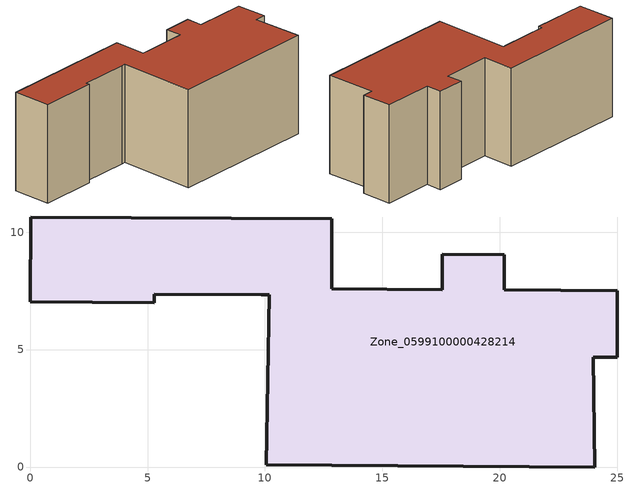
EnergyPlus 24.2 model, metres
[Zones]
Zone_0599100000428214
 floor ground (C_G): 0,7.03 0.01,10.65 12.85,10.57 12.83,7.58 17.54,7.55 17.54,9.05 20.19,9.04 20.18,7.54 25,7.51 25,4.67 23.98,4.67 24.04,0 10.05,0.09 10.18,7.33 9.84,7.33 5.28,7.35 5.28,6.99 z0
 wall outside (C_F): 17.54,7.55 12.83,7.58 12.85,10.57 0.01,10.65 0,7.03 5.28,6.99 5.28,7.35 9.84,7.33 10.18,7.33 10.05,0.09 24.04,0 23.98,4.67 25,4.67 25,7.51 20.18,7.54 20.19,9.04 17.54,9.05 17.54,7.55 z0:9.22
 roof outside (C_R): 12.83,7.58 12.85,10.57 0.01,10.65 0,7.03 5.28,6.99 5.28,7.35 9.84,7.33 10.18,7.33 10.05,0.09 24.04,0 23.98,4.67 25,4.67 25,7.51 20.18,7.54 20.19,9.04 17.54,9.05 17.54,7.55 z9.22
[BUILDING]
Pand.0599100000428214: North Axis=0; Terrain=City; Loads Convergence Tolerance Value=0.04; Temperature Convergence Tolerance Value=0.4; Solar Distribution=FullExterior; Maximum Number of Warmup Days=25; Minimum Number of Warmup Days=1
[Site:Location]
Rotterdam.The.Hague.AP_ZH_NLD Design_Conditions: Latitude=51.96; Longitude=4.45; Time Zone=1; Elevation=-4.5
[SITE:GROUNDTEMPERATURE:BUILDINGSURFACE]
18, 18, 18, 18, 18, 18, 18, 18, 18, 18, 18, 18
[MATERIAL] Thermal Absorptance=0.9; Solar Absorptance=0.7; Visible Absorptance=0.7
Name | Roughness | Thickness | Conductivity | Density | Specific Heat
G.D.2006-2014 | MediumSmooth | 0.15 | 0.06 | 540 | 1210
F.D.2006-2014 | Rough | 0.3 | 0.12 | 1920 | 840
R.D.2006-2014 | MediumRough | 0.2 | 0.08 | 1500 | 1000
[CONSTRUCTION]
C_G: G.D.2006-2014
C_F: F.D.2006-2014
C_R: R.D.2006-2014
[ZONE]
Zone_0599100000428214: Type=1; Multiplier=1; Ceiling Height=Autocalculate; Volume=Autocalculate; Floor Area=autocalculate; Part of Total Floor Area=Yes
[ZONEINFILTRATION:DESIGNFLOWRATE]
Infil_Zone_0599100000428214: Zone or ZoneList or Space or SpaceList=Zone_0599100000428214; Schedule=AlwaysOn; Design Flow Rate Calculation Method=Flow/Area; Flow Rate per Floor Area=0.0021; Constant Term Coefficient=1; Temperature Term Coefficient=0; Velocity Term Coefficient=0; Velocity Squared Term Coefficient=0
[HVACTEMPLATE:ZONE:IDEALLOADSAIRSYSTEM]
Zone_0599100000428214: Maximum Heating Supply Air Temperature=50; Minimum Cooling Supply Air Temperature=13; Maximum Heating Supply Air Humidity Ratio=0.0156; Minimum Cooling Supply Air Humidity Ratio=0.0077; Heating Limit=NoLimit; Cooling Limit=NoLimit; Dehumidification Control Type=ConstantSensibleHeatRatio; Cooling Sensible Heat Ratio=0.7; Dehumidification Setpoint=60; Humidification Control Type=None; Humidification Setpoint=30; Outdoor Air Method=None; Outdoor Air Flow Rate per Person=0.00944; Outdoor Air Flow Rate per Zone Floor Area=0; Outdoor Air Flow Rate per Zone=0; Demand Controlled Ventilation Type=None; Outdoor Air Economizer Type=NoEconomizer; Heat Recovery Type=None; Sensible Heat Recovery Effectiveness=0.7; Latent Heat Recovery Effectiveness=0.65
[ZONECONTROL:THERMOSTAT]
ThermostatControl_Zone_0599100000428214: Zone or ZoneList=Zone_0599100000428214; Control Type Schedule=DualSetpointControlType; Control 1=Thermostat_Zone_0599100000428214; Temperature Difference Between Cutout And Setpoint=0
[THERMOSTATSETPOINT:DUALSETPOINT]
Thermostat_Zone_0599100000428214: Heating Setpoint Temperature Schedule=HeatingSetpoint_Zone_0599100000428214; Cooling Setpoint Temperature Schedule=CoolingSetpoint_Zone_0599100000428214
[SCHEDULE:COMPACT]
HeatingSetpoint_Zone_0599100000428214: Through: 12/31, For: AllDays, Until: 24:00, 21
CoolingSetpoint_Zone_0599100000428214: Through: 12/31, For: AllDays, Until: 24:00, 24
DualSetpointControlType: Through: 12/31, For: AllDays, Until: 24:00, 4
AlwaysOn: Through: 12/31, For: AllDays, Until: 24:00, 1
